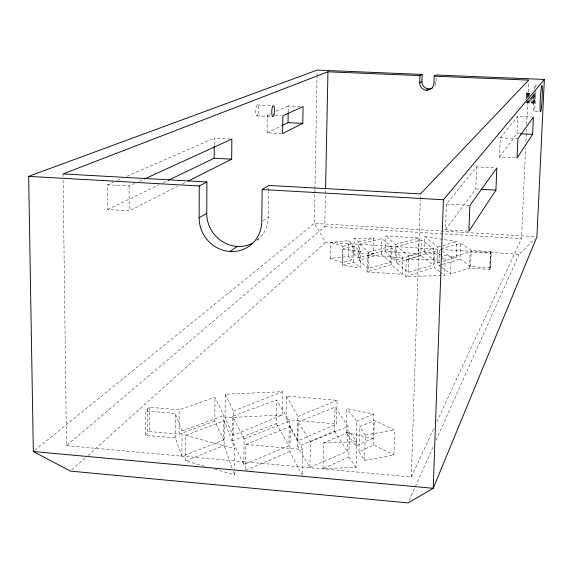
<?xml version="1.0" encoding="UTF-8"?>
<svg xmlns="http://www.w3.org/2000/svg" width="573" height="573" viewBox="0 0 573 573"><rect width="100%" height="100%" fill="white"/><g stroke="black" fill="none" stroke-linecap="round" stroke-linejoin="round"><path stroke-width="0.43" stroke-dasharray="2.87 2.15" d="M175.202 437.937L175.238 413.448L145.499 410.898L145.556 435.308L175.202 437.937L181.942 456.208L223.678 440.071L223.864 415.532L214.968 397.268L179.127 409.831L149.446 407.31L145.499 410.898M145.556 435.308L149.489 431.541L179.077 434.148L179.127 409.831M181.942 456.208L181.999 430.889L175.238 413.448M204.461 466.25L185.602 460.871L185.673 435.351L224.308 420.74L234.701 448.716L234.515 468.721M214.216 145.162L214.259 138.193L230.976 139.031M223.678 440.071L214.818 420.94L214.968 397.268M232.094 468.112L224.115 445.522L224.308 420.74M225.096 417.746L225.282 394.238L282.51 391.703L282.16 415.024L233.161 435.401L225.096 417.746L282.16 415.024M232.359 440.795L232.574 416.234L276.558 399.961L289.293 421.119L288.892 445.837L243.826 464.581L232.359 440.795L276.215 423.683L276.558 399.961M233.161 435.401L233.376 411.092L225.282 394.238M214.746 469.187L234.457 474.809L234.507 469.588M243.826 464.581L244.091 438.961L232.574 416.234M245.674 469.445L245.939 444.455L290.332 426.434L302.752 449.497L302.3 474.673M526.809 98.771L526.694 93.077L526.021 99.702M281.73 133.488L267.039 132.764L267.269 115.058L270.499 113.647M257.033 240.352A31.93 30.283 55.5 0 0 268.386 217.017L268.723 191.568M268.737 190.687L268.78 187.178M534.43 103.212C534.057 90.735 536.106 89.102 534.43 103.212L526.157 102.811M288.19 112.064L288.291 105.883L302.207 106.521M286.07 419.486L286.443 395.964L337.11 400.334L336.58 423.999L297.466 441.002L286.07 419.486L336.58 423.999M302.286 475.54L289.924 451.402L290.332 426.434M297.466 441.002L297.888 416.514L286.443 395.964M297.759 446.689L298.189 421.943L335.026 407.167L348.076 426.369L347.482 451.259L309.9 467.375L297.759 446.689L334.489 431.161L335.026 407.167M314.914 189.513L314.269 223.377L325.679 242.229L519.088 254.326L534.373 239.306M314.928 188.624L317.048 77.226M317.062 76.338L317.148 71.883M309.9 467.375L310.387 441.704L298.189 421.943M63.13 180.187L66.497 445.644L324.805 226.679L325.55 190.186M322.979 468.65L323.509 442.943L349.444 431.813L356.714 441.726L356.069 467.339L322.979 468.65L348.842 456.968L349.444 431.813M330.17 258.366L330.506 242.429L348.921 240.674L352.316 243.854L351.937 259.848L342.475 262.455L330.17 258.366L348.556 256.503L351.937 259.848M342.475 262.455L342.84 246.333L330.506 242.429M342.625 265.263L342.998 249.011L354.114 246.075L360.575 251.504L360.166 267.863L342.625 265.263L353.727 262.169L360.166 267.863M348.556 256.503L348.921 240.674M346.321 432.701L346.887 408.649L373.596 414.05L372.937 438.324L356.041 445.944L346.321 432.701L372.937 438.324M353.77 254.011L354.143 238.304L373.84 238.067L373.424 253.739L358.197 257.871L353.77 254.011L373.424 253.739M353.727 262.169L354.114 246.075M358.197 257.871L358.591 241.985L354.143 238.304M359.113 260.092L359.515 244.098L381.697 238.583L391.158 246.146L390.7 262.198L368.11 268.615L359.113 260.092L381.26 254.269L390.7 262.198M356.041 445.944L356.657 421.305L346.887 408.649M358.927 451.71L359.558 426.813L374.248 420.424L394.682 429.979L393.93 454.983L364.578 460.363L358.927 451.71L373.582 445.006L393.93 454.983M367.014 271.903L367.443 255.357L392.025 248.381L402.712 257.714L402.21 274.324L367.014 271.903L391.56 264.54L402.21 274.324M368.11 268.615L368.532 252.235L359.515 244.098M364.578 460.363L365.245 435.072L359.558 426.813M373.582 445.006L374.248 420.424M381.26 254.269L381.697 238.583M385.035 251.468L385.471 235.926L419.142 237.988L418.634 253.595L395.033 260.357L385.035 251.468L418.634 253.595M391.56 264.54L392.025 248.381M395.033 260.357L395.506 244.399L385.471 235.926M396.409 262.592L396.881 246.526L421.348 239.951L433.811 248.854L433.26 264.991L408.22 272.368L396.409 262.592L420.833 255.651L433.26 264.991M441.002 255.737L445.2 258.86L444.612 275.484L405.713 276.551L406.221 259.834L434.699 251.046L440.3 255.214M408.22 272.368L408.728 255.852L396.881 246.526M66.497 445.644L411.342 476.987L420.288 200.149M420.317 199.254L420.46 194.791M420.833 255.651L421.348 239.951M439.727 262.334L437.242 263.079L424.235 252.12L424.751 236.585L456.91 241.598L456.323 257.341L443.051 261.331M434.928 85.642A7.127 7.034 70.5 0 0 435.989 82.118L436.203 75.887M439.727 271.659L434.141 267.29L434.699 251.046M437.242 263.079L437.793 247.042L424.751 236.585M441.031 266.868L438.982 265.342L439.548 249.198L441.733 250.745M468.026 231.148L445.5 229.794L446.417 204.067L476.686 166.865L495.101 167.825M441.231 248.725L460.585 243.289L471.199 250.344L491.24 251.597L490.567 267.799L489.722 269.432L469.516 268.121L450.593 273.987L451.195 257.449L442.456 251.261M490.567 267.799L470.569 266.509L459.99 259.111L460.585 243.289M469.516 268.121L470.147 251.884L490.395 253.151L491.24 251.597M470.569 266.509L471.199 250.344M445.5 229.794L475.819 189.011L476.686 166.865M489.722 269.432L490.395 253.151M490.101 268.694L490.775 252.449M515.299 157.912L499.527 157.109L500.336 137.785L517.741 116.383L531.658 117.021M499.527 157.109L516.982 133.616L517.741 116.383M436.827 421.85L521.509 238.604L525.627 147.777M525.907 141.538L526.472 129.075M526.673 124.62L527.719 101.464M527.926 97.016L528.571 82.763M409.186 500.458L433.202 446.668M436.117 440.143L519.088 254.326M411.342 476.987L434.198 427.522M71.783 469.924L85.112 457.97M87.776 455.578L325.679 242.229M34.717 450.385L314.269 223.377L536.027 236.749M257.005 240.137L259.032 238.64M263.093 220.727L268.386 217.017M434.635 82.963L435.989 82.118M114.048 181.928L107.531 184.771L107.71 209.489L129.19 210.778L177.659 186.375M182.429 183.969L186.397 181.97M107.71 209.489L159.308 184.642M163.341 182.701L166.564 181.147M267.039 132.764L281.809 125.652M107.531 184.771L129.083 185.996L134.748 183.41M139.604 181.197L142.842 179.714M117.307 180.502L122.199 178.368M127.084 176.24L214.259 138.193M276.157 111.176L288.291 105.883M356.657 421.305L373.596 414.05M245.667 470.333L289.924 451.402M297.888 416.514L337.11 400.334M310.387 441.704L348.076 426.369M185.602 460.871L224.115 445.522M233.376 411.092L282.51 391.703M244.091 438.961L289.293 421.119M179.077 434.148L214.818 420.94M181.999 430.889L223.864 415.532M405.713 276.551L434.141 267.29M438.982 265.342L441.504 264.597M442.349 264.346L459.99 259.111M451.195 257.449L470.147 251.884M437.793 247.042L441.948 245.86M442.779 245.624L456.91 241.598M408.728 255.852L433.811 248.854M395.506 244.399L419.142 237.988M368.532 252.235L391.158 246.146M342.84 246.333L352.316 243.854M358.591 241.985L373.84 238.067M365.245 435.072L394.682 429.979M323.509 442.943L356.714 441.726M406.221 259.834L445.2 258.86M535.261 85.262L536.901 85.334M526.694 93.077L530.791 93.256M526.795 93.127L530.885 93.299M526.58 93.37L530.677 93.542M526.866 93.499L530.956 93.678M526.458 93.972L529.739 94.108M526.916 94.18L530.19 94.323M533.456 94.466L535.089 94.531M526.343 94.846L529.624 94.989M532.904 95.125L534.545 95.197M526.938 95.118L535.103 95.469M526.229 95.935L528.693 96.042M531.973 96.185L534.437 96.293M526.924 96.243L528.557 96.314M531.823 96.457L535.089 96.601M526.136 97.166L527.776 97.238M531.064 97.381L534.344 97.517M530.963 97.668L535.039 97.847M530.168 98.628L534.272 98.807M529.259 98.871L534.967 99.122M529.302 99.845L534.229 100.06M527.532 100.024L534.874 100.347M528.471 100.941L534.208 101.192M526.608 101.077L534.767 101.435M526.845 101.808L534.229 102.13M526.487 101.951L534.652 102.309M526.078 102.445L534.537 102.918M534.065 92.869A13.122 0.96 -86.9 0 0 534.043 111.363L538.971 111.563M257.17 104.952L271.401 105.604M267.269 115.058L270.728 115.223M275.061 115.424L281.121 115.71M257.048 115.896L271.258 116.57M516.982 133.616L519.582 133.738M500.336 137.785L517.906 138.637M475.819 189.011L480.188 189.248M446.417 204.067L469.022 205.356M324.805 226.679L521.509 238.604M367.443 255.357L402.712 257.714M245.939 444.455L302.752 449.497M342.998 249.011L360.575 251.504M424.235 252.12L456.323 257.341M185.673 435.351L234.701 448.716M441.719 267.376L450.593 273.987M440.422 272.204L444.612 275.484M348.842 456.968L356.069 467.339M334.489 431.161L347.482 451.259M276.215 423.683L288.892 445.837M233.275 471.457L234.457 474.809M63.051 173.927L63.087 176.606M129.083 185.996L129.19 210.778M149.446 407.31L149.489 431.541M147.676 408.921L147.727 433.231M534.459 89.102A13.122 0.96 -86.9 0 1 535.776 87.554M535.841 90.742A13.122 0.96 -86.9 0 1 534.043 111.363M258.051 113.898A5.508 1.39 -87.6 0 0 257.535 104.995A5.508 1.39 -87.6 0 0 255.73 112.387A5.508 1.39 -87.6 0 0 258.051 113.898"/><path stroke-width="0.86" d="M419.751 82.784L421.907 81.531L422.136 74.418L419.973 75.607L419.751 82.784A7.198 7.098 70 0 0 426.62 90.255A7.198 7.098 70 0 0 433.954 83.386L434.198 76.195L528.693 80.091L420.489 193.896L268.809 185.423L262.162 189.534L261.768 221.651A32.468 30.749 55.4 0 1 230.181 251.497A32.468 30.749 55.4 0 1 199.139 217.862L199.275 185.989L206.917 181.963L206.746 213.328A31.93 30.283 55.5 0 0 252.586 243.203M168.176 180.366L214.137 158.241L214.216 146.036M187.987 181.168L231.685 159.165L231.857 139.074L144.46 178.977M282.589 125.279L288.026 122.658L288.176 112.945M302.788 123.367L303.074 106.564L282.854 115.796L282.596 133.53L302.788 123.367L288.026 122.658M325.586 188.41L327.957 71.804L419.973 75.607M434.198 76.195L436.232 74.999L544.35 79.439L443.395 199.762L433.231 488.318L408.098 502.901L70.45 471.113L33.327 451.51L28.65 176.355L317.184 70.099L422.136 74.418M495.924 190.114L496.848 167.91L469.889 205.406L468.893 231.198L495.924 190.114L481.062 189.298M532.596 134.361L533.391 117.1L517.906 138.637L517.054 157.998L532.596 134.361L520.456 133.781M544.35 79.439L536.915 236.807L433.231 488.318L33.327 451.51M230.06 251.49L237.158 246.397M426.613 90.255L428.711 88.93M199.139 217.862L206.746 213.328M327.957 71.804L63.051 173.927L206.917 181.963M214.137 158.241L231.685 159.165M28.65 176.355L199.275 185.989M262.162 189.534L443.395 199.762M432.257 88.127A7.127 7.034 70.5 0 1 421.907 81.531M541.456 107.008A13.136 0.902 -86.9 0 0 542.058 85.678A13.136 0.902 -86.9 0 0 540.117 103.111A13.136 0.902 -86.9 0 0 541.456 107.008M274.001 114.65A5.522 1.332 -87.6 0 0 273.529 105.726A5.522 1.332 -87.6 0 0 271.774 113.139A5.522 1.332 -87.6 0 0 274.001 114.65"/></g></svg>
